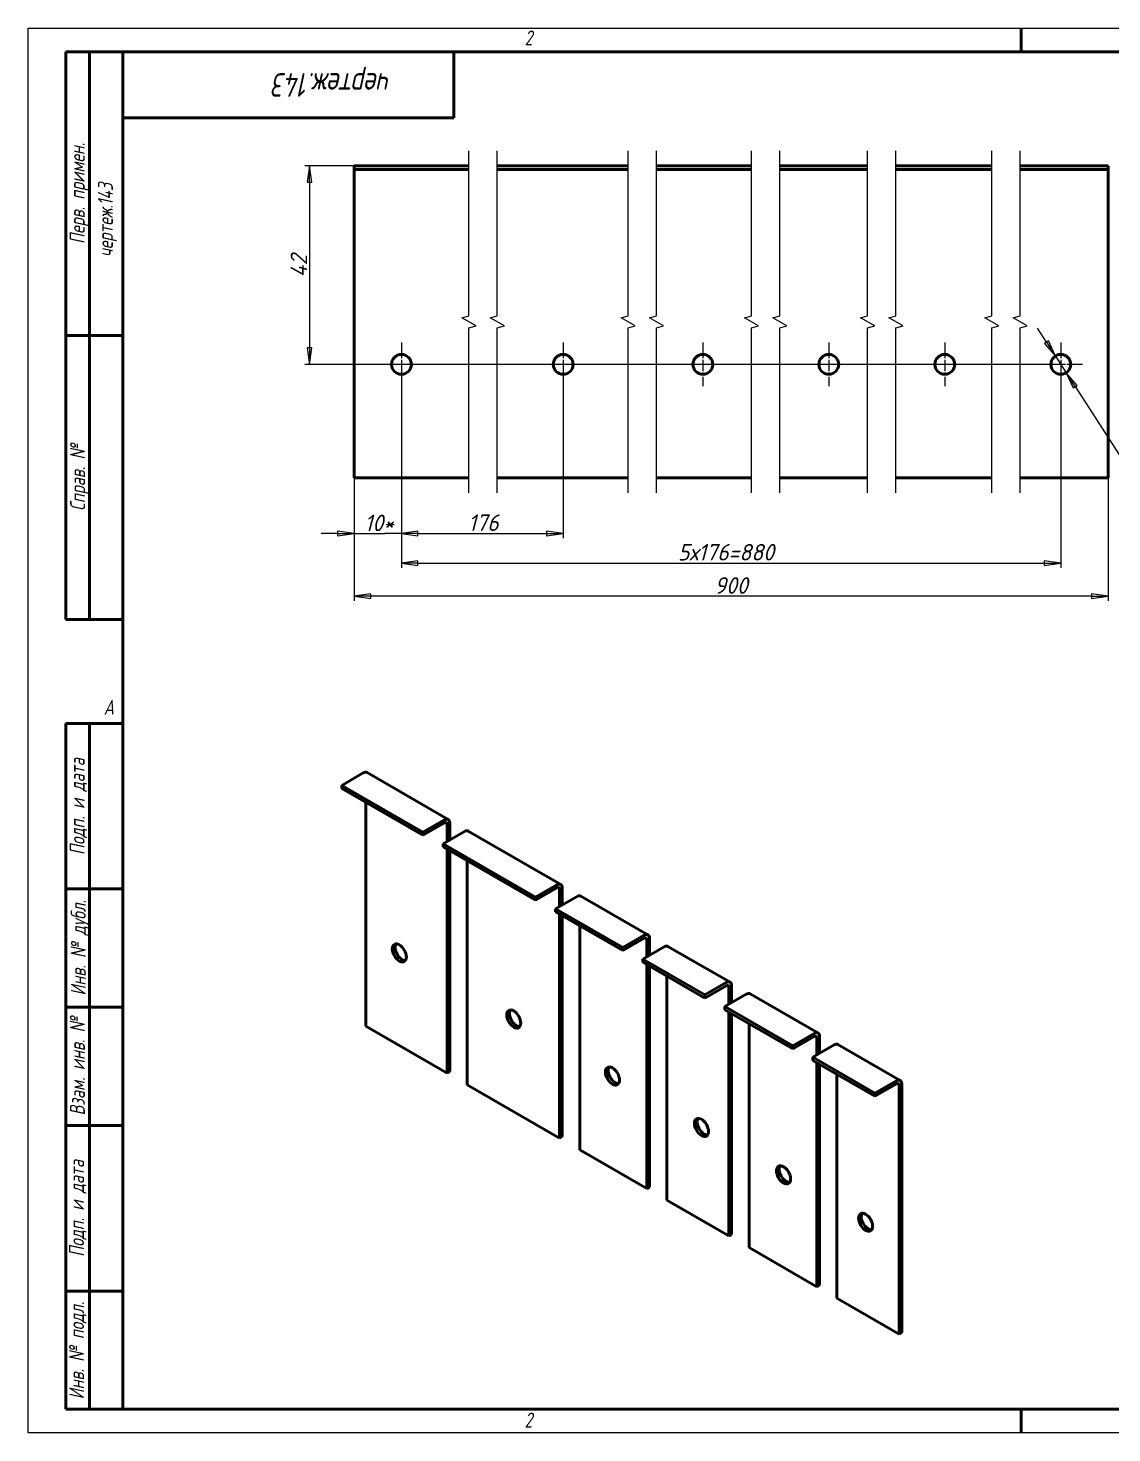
# Model space of a CAD drawing. Header units: millimetres. Extents: x 0 to 420, y 0 to 297.
# Drawn here: x 0 to 229.2, y 0 to 297 of the extents above; entities that cross this region are included whole.
import ezdxf
from ezdxf.enums import TextEntityAlignment as Align

# ---------------------------------------------------------------- set-up
doc = ezdxf.new("R2010")
doc.units = ezdxf.units.MM
doc.linetypes.add('LT_04', pattern=[0.7087, 0.4724, -0.0591, 0.1181, -0.0591])
for name, color, linetype, lineweight in [('Layer_01', 7, 'Continuous', 50), ('Layer_03', 7, 'Continuous', 50), ('Layer_04', 7, 'Continuous', 25), ('Layer_05', 7, 'Continuous', 25), ('Layer_06', 7, 'Continuous', 25), ('Layer_08', 7, 'Continuous', 25), ('Layer_09', 7, 'Continuous', 50)]:
    doc.layers.add(name, color=color, linetype=linetype, lineweight=lineweight)
doc.styles.add('Style_02', font='ariali.ttf', dxfattribs={"width": 0.8})
doc.styles.add('Style_03', font='GOST Common Italic.ttf')
doc.styles.add('Style_06', font='GOST Common Italic.ttf', dxfattribs={"width": 0.8})
doc.styles.add('Style_07', font='GOST Common Italic.ttf', dxfattribs={"width": 0.8})
doc.dimstyles.new('DimStyle_02', dxfattribs={"dimtxt": 3.5, "dimasz": 3.5, "dimexe": 1, "dimexo": 0, "dimgap": 0.5, "dimtad": 1, "dimrnd": 1e-08, "dimtxsty": 'Style_03', "dimblk": 'Filled-1', "dimcen": 2.5, "dimdle": 15, "dimclrd": 256, "dimclre": 256, "dimclrt": 256, "dimazin": 2, "dimtfac": 0.714286, "dimtdec": 3, "dimtmove": 0, "dimatfit": 3, "dimlwd": 25, "dimlwe": 25})
doc.dimstyles.new('DimStyle_06', dxfattribs={"dimtxt": 3.5, "dimasz": 3.5, "dimexe": 1, "dimexo": 0, "dimgap": 0.5, "dimtad": 1, "dimrnd": 1e-08, "dimtxsty": 'Style_03', "dimblk": 'Filled-1', "dimcen": 2.5, "dimdle": 15, "dimclrd": 256, "dimclre": 256, "dimclrt": 256, "dimazin": 2, "dimtfac": 0.714286, "dimtdec": 3, "dimtmove": 0, "dimatfit": 3, "dimlwd": 25, "dimlwe": 25})

# ---------------------------------------------------------------- blocks, each defined once
blk = doc.blocks.new('Block_14')
at = {"layer": 'Layer_03', "lineweight": 25}
for p, q in [((0, 0), (0, 297)), ((0, 297), (420, 297)), ((420, 0), (0, 0))]:
    blk.add_line(p, q, dxfattribs=at)
at = {"layer": 'Layer_03'}
for p, q in [((210, 292), (210, 297)), ((415, 292), (20, 292)), ((20, 292), (20, 5)), ((20, 5), (415, 5)), ((210, 5), (210, 0))]:
    blk.add_line(p, q, dxfattribs=at)
at = {"layer": 'Layer_03', "char_height": 3.17, "attachment_point": 1, "style": 'Style_02'}
for s, insert, width in [('\\fGOST Common|b0|i1;\\H3.1700;2', (105, 296.5), 5.2328), ('\\fGOST Common|b0|i1;\\H3.1700;A', (16, 155), 5.1335), ('\\fGOST Common|b0|i1;\\H3.1700;2', (104.99, 4.3), 5.2328)]:
    blk.add_mtext(s, dxfattribs=dict(at, insert=insert, width=width))
blk = doc.blocks.new('Block_04')
at = {"layer": 'Layer_09'}
for p, q in [((-12, 0), (-12, 145)), ((-12, 145), (0, 145)), ((-7, 145), (-7, 0)), ((-12, 110), (-7, 110)), ((-7, 110), (0, 110)), ((-12, 85), (-7, 85)), ((-7, 85), (0, 85)), ((-12, 60), (-7, 60)), ((-7, 60), (0, 60)), ((-12, 25), (-7, 25)), ((-7, 25), (0, 25)), ((0, 0), (-12, 0))]:
    blk.add_line(p, q, dxfattribs=at)
at = {"layer": 'Layer_06', "char_height": 3.17, "attachment_point": 5, "rotation": 90, "style": 'Style_02'}
for s, insert, width in [('\\fGOST Common|b0|i1;\\H3.1700;Подп. и дата', (-9.37, 127.41), 34.7679), ('\\fGOST Common|b0|i1;\\H3.1700;Инв. № дубл.', (-8.95, 97.55), 24.8438), ('\\fGOST Common|b0|i1;\\H3.1700;Взам. инв. №', (-9.58, 72.53), 24.8669), ('\\fGOST Common|b0|i1;\\H3.1700;Подп. и дата', (-9.5, 42.47), 35.1486), ('\\fGOST Common|b0|i1;\\H3.1700;Инв. № подл.', (-9.5, 12.41), 24.9618)]:
    blk.add_mtext(s, dxfattribs=dict(at, insert=insert, width=width))
at = {"layer": 'Layer_06', "style": 'Style_06', "width": 0.8}
for tag, p in [('Подп._и_дата_2_001', (-3.53, 127.51)), ('Инв._номер_дубликата_001', (-3.41, 97.47)), ('Взамен_инв._номера_001', (-3.46, 72.53)), ('Подп._и_дата_1_001', (-3.42, 42.35)), ('ИНВЕНТАРНЫЙ_НОМЕР_001', (-3.33, 12.68))]:
    blk.add_attdef(tag, text='', height=3.17, rotation=90, dxfattribs=at).set_placement(p, align=Align.MIDDLE_CENTER)
blk = doc.blocks.new('Block_05')
at = {"layer": 'Layer_09'}
for p, q in [((-12, 0), (-12, 120)), ((-12, 120), (0, 120)), ((-7, 0), (-7, 120)), ((-12, 60), (0, 60)), ((0, 0), (-12, 0))]:
    blk.add_line(p, q, dxfattribs=at)
at = {"layer": 'Layer_06', "char_height": 3.17, "attachment_point": 5, "rotation": 90, "style": 'Style_02'}
for s, insert, width in [('\\fGOST Common|b0|i1;\\H3.1700;Перв. примен.', (-9.19, 90.05), 60.0143), ('\\fGOST Common|b0|i1;\\H3.1700;Справ. №', (-9.1, 30), 59.9357)]:
    blk.add_mtext(s, dxfattribs=dict(at, insert=insert, width=width))
at = {"layer": 'Layer_06', "style": 'Style_06', "width": 0.8}
for tag, p in [('Первичная_применяемость_002', (-2.07, 67.52)), ('Первичная_применяемость_001', (-2.07, 67.52)), ('Справочный_номер_001', (-3.55, 30.02))]:
    blk.add_attdef(tag, text='', height=3.17, rotation=90, dxfattribs=at).set_placement(p, align=Align.MIDDLE_CENTER)
blk = doc.blocks.new('Block_06')
at = {"layer": 'Layer_09'}
for p, q in [((0, 0), (70, 0)), ((70, 0), (70, -14)), ((70, -14), (0, -14))]:
    blk.add_line(p, q, dxfattribs=at)
at = {"layer": 'Layer_06', "style": 'Style_07', "width": 0.8}
for tag in ['ОБОЗНАЧЕНИЕ_002', 'ОБОЗНАЧЕНИЕ_001']:
    blk.add_attdef(tag, text='', height=5, rotation=180, dxfattribs=at).set_placement((71.61, -4.53), align=Align.MIDDLE_CENTER)
blk = doc.blocks.new('Filled-1')
at = {"color": 0}
for p, q in [((0, 0), (-1, 0.143)), ((-1, 0.143), (-1, -0.143)), ((-1, 0), (0, 0)), ((-1, -0.143), (0, 0))]:
    blk.add_line(p, q, dxfattribs=at)
at = {"color": 0, "flags": 128}
blk.add_lwpolyline([(-1, -0.143), (0, 0), (-1, 0.143), (-1, -0.143)], dxfattribs=at)
at = {"color": 0}
blk.add_solid([(-1, -0.143), (0, 0), (-1, 0.143), (-1, -0.143)], dxfattribs=at)
blk = doc.blocks.new('*D14')
at = {"layer": 'Defpoints', "color": 0, "linetype": 'Continuous'}
for p in [(68.95, 267.91), (59.51, 225.91), (218.38, 225.91)]:
    blk.add_point(p, dxfattribs=at)
at = {"layer": 'Layer_08', "linetype": 'Continuous', "lineweight": 25}
for p, q in [((68.95, 267.91), (58.51, 267.91)), ((59.51, 264.41), (59.51, 229.41)), ((218.38, 225.91), (58.51, 225.91))]:
    blk.add_line(p, q, dxfattribs=at)
at = {"layer": 'Layer_08', "linetype": 'Continuous', "lineweight": 25, "xscale": 3.5, "yscale": 3.5, "zscale": 3.5}
for p, rotation in [((59.51, 267.91), 90), ((59.51, 225.91), 270)]:
    blk.add_blockref('Filled-1', p, dxfattribs=dict(at, rotation=rotation))
at = {"layer": 'Layer_08', "linetype": 'Continuous', "lineweight": 25, "insert": (55.51, 244.31), "char_height": 3.5, "attachment_point": 1, "rotation": 90, "style": 'Style_03'}
blk.add_mtext('\\A1;42', dxfattribs=at)
blk = doc.blocks.new('*D15')
at = {"layer": 'Defpoints', "color": 0, "linetype": 'Continuous'}
for p in [(68.95, 201.91), (228.38, 201.91), (68.95, 176.91)]:
    blk.add_point(p, dxfattribs=at)
at = {"layer": 'Layer_08', "linetype": 'Continuous', "lineweight": 25}
for p, q in [((68.95, 201.91), (68.95, 175.91)), ((228.38, 201.91), (228.38, 175.91)), ((224.88, 176.91), (72.45, 176.91))]:
    blk.add_line(p, q, dxfattribs=at)
at = {"layer": 'Layer_08', "linetype": 'Continuous', "lineweight": 25, "xscale": 3.5, "yscale": 3.5, "zscale": 3.5, "rotation": 180}
blk.add_blockref('Filled-1', (68.95, 176.91), dxfattribs=at)
at = {"layer": 'Layer_08', "linetype": 'Continuous', "lineweight": 25, "xscale": 3.5, "yscale": 3.5, "zscale": 3.5}
blk.add_blockref('Filled-1', (228.38, 176.91), dxfattribs=at)
at = {"layer": 'Layer_08', "linetype": 'Continuous', "lineweight": 25, "insert": (145.13, 180.91), "char_height": 3.5, "attachment_point": 1, "style": 'Style_03'}
blk.add_mtext('\\A1;900', dxfattribs=at)
blk = doc.blocks.new('*D16')
at = {"layer": 'Defpoints', "color": 0, "linetype": 'Continuous'}
for p in [(217.24, 227.67), (219.52, 224.14)]:
    blk.add_point(p, dxfattribs=at)
at = {"layer": 'Layer_08', "linetype": 'Continuous', "lineweight": 25}
for p, q in [((215.34, 230.61), (213.44, 233.55)), ((217.24, 227.67), (219.52, 224.14)), ((221.42, 221.2), (231.44, 205.72)), ((231.44, 205.72), (234.94, 205.72))]:
    blk.add_line(p, q, dxfattribs=at)
at = {"layer": 'Layer_08', "linetype": 'Continuous', "lineweight": 25, "xscale": 3.5, "yscale": 3.5, "zscale": 3.5}
for p, rotation in [((217.24, 227.67), 302.8851218137901), ((219.52, 224.14), 122.8851218137901)]:
    blk.add_blockref('Filled-1', p, dxfattribs=dict(at, rotation=rotation))
at = {"layer": 'Layer_08', "linetype": 'Continuous', "lineweight": 25, "insert": (235.44, 210.75), "char_height": 3.5, "attachment_point": 1, "style": 'Style_03'}
blk.add_mtext('\\A1;\\fGOST Common|b0|i1;\ue90d4,2\\P\\fGOST Common|b0|i1;6 отв.', dxfattribs=at)
blk = doc.blocks.new('*D22')
at = {"layer": 'Defpoints', "color": 0, "linetype": 'Continuous'}
for p in [(78.95, 225.91), (68.95, 201.91), (78.95, 190.14)]:
    blk.add_point(p, dxfattribs=at)
at = {"layer": 'Layer_08', "linetype": 'Continuous', "lineweight": 25}
for p, q in [((78.95, 225.91), (78.95, 189.14)), ((68.95, 201.91), (68.95, 189.14)), ((65.45, 190.14), (61.95, 190.14)), ((68.95, 190.14), (72.45, 190.14)), ((72.45, 190.14), (75.45, 190.14)), ((78.95, 190.14), (75.45, 190.14)), ((82.45, 190.14), (85.95, 190.14))]:
    blk.add_line(p, q, dxfattribs=at)
at = {"layer": 'Layer_08', "linetype": 'Continuous', "lineweight": 25, "xscale": 3.5, "yscale": 3.5, "zscale": 3.5}
blk.add_blockref('Filled-1', (68.95, 190.14), dxfattribs=at)
at = {"layer": 'Layer_08', "linetype": 'Continuous', "lineweight": 25, "xscale": 3.5, "yscale": 3.5, "zscale": 3.5, "rotation": 180}
blk.add_blockref('Filled-1', (78.95, 190.14), dxfattribs=at)
at = {"layer": 'Layer_08', "linetype": 'Continuous', "lineweight": 25, "insert": (71.12, 194.14), "char_height": 3.5, "attachment_point": 1, "style": 'Style_03'}
blk.add_mtext('\\A1;\\fGOST Common|b0|i1;10*', dxfattribs=at)
blk = doc.blocks.new('*D23')
at = {"layer": 'Defpoints', "color": 0, "linetype": 'Continuous'}
for p in [(78.95, 225.91), (113.16, 225.91), (113.16, 190.14)]:
    blk.add_point(p, dxfattribs=at)
at = {"layer": 'Layer_08', "linetype": 'Continuous', "lineweight": 25}
for p, q in [((78.95, 225.91), (78.95, 189.14)), ((113.16, 225.91), (113.16, 189.14)), ((82.45, 190.14), (109.66, 190.14))]:
    blk.add_line(p, q, dxfattribs=at)
at = {"layer": 'Layer_08', "linetype": 'Continuous', "lineweight": 25, "xscale": 3.5, "yscale": 3.5, "zscale": 3.5, "rotation": 180}
blk.add_blockref('Filled-1', (78.95, 190.14), dxfattribs=at)
at = {"layer": 'Layer_08', "linetype": 'Continuous', "lineweight": 25, "xscale": 3.5, "yscale": 3.5, "zscale": 3.5}
blk.add_blockref('Filled-1', (113.16, 190.14), dxfattribs=at)
at = {"layer": 'Layer_08', "linetype": 'Continuous', "lineweight": 25, "insert": (93.07, 194.19), "char_height": 3.5, "attachment_point": 1, "style": 'Style_03'}
blk.add_mtext('\\A1;176', dxfattribs=at)
blk = doc.blocks.new('*D24')
at = {"layer": 'Defpoints', "color": 0, "linetype": 'Continuous'}
for p in [(78.95, 225.91), (218.38, 225.91), (218.38, 183.89)]:
    blk.add_point(p, dxfattribs=at)
at = {"layer": 'Layer_08', "linetype": 'Continuous', "lineweight": 25}
for p, q in [((78.95, 225.91), (78.95, 182.89)), ((218.38, 225.91), (218.38, 182.89)), ((82.45, 183.89), (214.88, 183.89))]:
    blk.add_line(p, q, dxfattribs=at)
at = {"layer": 'Layer_08', "linetype": 'Continuous', "lineweight": 25, "xscale": 3.5, "yscale": 3.5, "zscale": 3.5, "rotation": 180}
blk.add_blockref('Filled-1', (78.95, 183.89), dxfattribs=at)
at = {"layer": 'Layer_08', "linetype": 'Continuous', "lineweight": 25, "xscale": 3.5, "yscale": 3.5, "zscale": 3.5}
blk.add_blockref('Filled-1', (218.38, 183.89), dxfattribs=at)
at = {"layer": 'Layer_08', "linetype": 'Continuous', "lineweight": 25, "insert": (137.41, 187.94), "char_height": 3.5, "attachment_point": 1, "style": 'Style_03'}
blk.add_mtext('\\A1;\\fGOST Common|b0|i1;5х176=880', dxfattribs=at)

msp = doc.modelspace()

# ---------------------------------------------------------------- linework, layer by layer
at = {"layer": 'Layer_01'}
for p, q in [((68.9512, 267.1069), (68.9512, 267.9069)), ((93.2206, 267.9069), (68.9512, 267.9069)), ((126.8886, 267.9069), (99.2206, 267.9069)), ((152.9627, 267.9069), (132.8886, 267.9069)), ((177.5232, 267.9069), (158.9627, 267.9069)), ((203.7884, 267.9069), (183.5232, 267.9069)), ((228.3832, 267.9069), (209.7884, 267.9069)), ((228.3832, 267.1069), (228.3832, 267.9069)), ((93.2206, 267.1069), (68.9512, 267.1069)), ((68.9512, 266.3069), (68.9512, 267.1069)), ((68.9512, 201.9069), (68.9512, 266.3069)), ((126.8886, 267.1069), (99.2206, 267.1069)), ((152.9627, 267.1069), (132.8886, 267.1069)), ((177.5232, 267.1069), (158.9627, 267.1069)), ((203.7884, 267.1069), (183.5232, 267.1069)), ((228.3832, 267.1069), (209.7884, 267.1069)), ((228.3832, 266.3069), (228.3832, 267.1069)), ((228.3832, 266.3069), (228.3832, 201.9069)), ((93.2206, 201.9069), (68.9512, 201.9069)), ((126.8886, 201.9069), (99.2206, 201.9069)), ((152.9627, 201.9069), (132.8886, 201.9069)), ((177.5232, 201.9069), (158.9627, 201.9069)), ((203.7884, 201.9069), (183.5232, 201.9069)), ((228.3832, 201.9069), (209.7884, 201.9069)), ((71.6695, 139.5979), (88.8306, 129.69)), ((66.344, 136.9059), (70.8695, 139.5187)), ((66.344, 136.2527), (66.344, 136.9059)), ((83.5051, 126.9979), (66.344, 136.9059)), ((83.5051, 126.3447), (66.344, 136.2527)), ((71.4352, 85.9565), (71.4352, 133.3133)), ((88.0306, 129.6107), (83.5051, 126.9979)), ((83.5051, 126.3447), (88.0306, 128.9575)), ((88.5963, 128.6309), (88.5963, 125.0383)), ((89.162, 125.3649), (89.162, 128.9575)), ((83.5051, 126.9979), (83.5051, 126.3447)), ((87.7478, 124.5484), (92.2732, 127.1612)), ((93.0732, 127.2405), (112.6375, 115.945)), ((107.312, 113.253), (87.7478, 124.5484)), ((87.7478, 123.8952), (87.7478, 124.5484)), ((107.312, 112.5998), (87.7478, 123.8952)), ((88.5963, 123.4054), (88.5963, 76.0486)), ((89.162, 76.3751), (89.162, 123.0788)), ((92.8389, 73.5991), (92.8389, 120.9559)), ((111.8375, 115.8658), (107.312, 113.253)), ((107.312, 112.5998), (111.8375, 115.2126)), ((107.312, 113.253), (107.312, 112.5998)), ((111.5547, 110.8035), (116.0801, 113.4163)), ((112.4032, 114.886), (112.4032, 111.2934)), ((112.9689, 111.62), (112.9689, 115.2126)), ((116.8801, 113.4956), (131.0746, 105.3004)), ((111.5547, 110.1503), (111.5547, 110.8035)), ((125.7492, 102.6083), (111.5547, 110.8035)), ((125.7492, 101.9551), (111.5547, 110.1503)), ((112.4032, 109.6604), (112.4032, 62.3036)), ((112.9689, 62.6302), (112.9689, 109.3338)), ((116.6458, 59.8541), (116.6458, 107.2109)), ((130.2746, 105.2211), (125.7492, 102.6083)), ((125.7492, 101.9551), (130.2746, 104.5679)), ((130.8403, 104.2413), (130.8403, 100.6487)), ((131.406, 100.9753), (131.406, 104.5679)), ((125.7492, 102.6083), (125.7492, 101.9551)), ((129.9918, 100.1588), (134.5173, 102.7716)), ((135.3173, 102.8509), (148.4415, 95.2736)), ((129.9918, 99.5056), (129.9918, 100.1588)), ((143.116, 92.5816), (129.9918, 100.1588)), ((143.116, 91.9284), (129.9918, 99.5056)), ((130.8403, 99.0157), (130.8403, 51.6589)), ((131.406, 51.9855), (131.406, 98.6891)), ((135.083, 49.2094), (135.083, 96.5663)), ((147.6415, 95.1943), (143.116, 92.5816)), ((143.116, 91.9284), (147.6415, 94.5411)), ((143.116, 92.5816), (143.116, 91.9284)), ((147.3587, 90.1321), (151.8842, 92.7449)), ((148.2072, 94.2145), (148.2072, 90.622)), ((148.7729, 90.9486), (148.7729, 94.5411)), ((152.6842, 92.8241), (167.0139, 84.5508)), ((161.6884, 81.8588), (147.3587, 90.1321)), ((147.3587, 89.4789), (147.3587, 90.1321)), ((161.6884, 81.2056), (147.3587, 89.4789)), ((148.2072, 88.989), (148.2072, 41.6322)), ((148.7729, 41.9588), (148.7729, 88.6624)), ((152.4498, 39.1827), (152.4498, 86.5395)), ((88.5963, 76.0486), (71.4352, 85.9565)), ((166.2139, 84.4716), (161.6884, 81.8588)), ((161.6884, 81.2056), (166.2139, 83.8184)), ((166.7796, 83.4918), (166.7796, 79.8992)), ((167.3452, 80.2258), (167.3452, 83.8184)), ((161.6884, 81.8588), (161.6884, 81.2056)), ((165.931, 79.4093), (170.4565, 82.0221)), ((171.2565, 82.1014), (184.405, 74.5101)), ((165.931, 78.7561), (165.931, 79.4093)), ((179.0795, 71.818), (165.931, 79.4093)), ((179.0795, 71.1648), (165.931, 78.7561)), ((166.7796, 78.2662), (166.7796, 30.9094)), ((167.3452, 31.236), (167.3452, 77.9396)), ((88.5963, 76.0486), (89.162, 76.3751)), ((171.0222, 28.4599), (171.0222, 75.8167)), ((183.605, 74.4308), (179.0795, 71.818)), ((112.4032, 62.3036), (92.8389, 73.5991)), ((183.605, 73.7776), (179.0795, 71.1648)), ((179.0795, 71.1648), (179.0795, 71.818)), ((184.1707, 73.451), (184.1707, 20.8686)), ((184.7364, 73.7776), (184.7364, 21.1952)), ((112.4032, 62.3036), (112.9689, 62.6302)), ((130.8403, 51.6589), (116.6458, 59.8541)), ((130.8403, 51.6589), (131.406, 51.9855)), ((148.2072, 41.6322), (135.083, 49.2094)), ((148.2072, 41.6322), (148.7729, 41.9588)), ((166.7796, 30.9094), (152.4498, 39.1827)), ((166.7796, 30.9094), (167.3452, 31.236)), ((184.1707, 20.8686), (171.0222, 28.4599)), ((184.7364, 21.1952), (184.1707, 20.8686))]:
    msp.add_line(p, q, dxfattribs=at)
for centre in [(78.9512, 225.9069), (113.1604, 225.9069), (142.6964, 225.9069), (169.3116, 225.9069), (193.8474, 225.9069), (218.3832, 225.9069)]:
    msp.add_circle(centre, 2.1, dxfattribs=at)
for centre, major_axis, start_param, end_param in [((70.8695, 138.2123), (0.8, 1.3856), 0, 0.78539816), ((88.0306, 128.3043), (0.8, 1.3856), 5.49778714, 7.06858347), ((88.0306, 128.3043), (0.4, 0.6928), 5.49778714, 7.06858347), ((92.2732, 125.8548), (0.8, 1.3856), 0, 0.78539816), ((111.8375, 114.5594), (0.8, 1.3856), 5.49778714, 7.06858347), ((111.8375, 114.5594), (0.4, 0.6928), 5.49778714, 7.06858347), ((116.0801, 112.1099), (0.8, 1.3856), 0, 0.78539816), ((130.2746, 103.9147), (0.8, 1.3856), 5.49778714, 7.06858347), ((130.2746, 103.9147), (0.4, 0.6928), 5.49778714, 7.06858347), ((79.072, 101.7965), (-1.05, 1.8187), 0.27274296, 2.8688497), ((134.5173, 101.4652), (0.8, 1.3856), 0, 0.78539816), ((147.6415, 93.8879), (0.8, 1.3856), 5.49778714, 7.06858347), ((147.6415, 93.8879), (0.4, 0.6928), 5.49778714, 7.06858347), ((151.8842, 91.4385), (0.8, 1.3856), 0, 0.78539816), ((103.2615, 87.8307), (-1.05, 1.8187), 0.27274296, 2.8688497), ((166.2139, 83.1652), (0.8, 1.3856), 5.49778714, 7.06858347), ((166.2139, 83.1652), (0.4, 0.6928), 5.49778714, 7.06858347), ((170.4565, 80.7157), (0.8, 1.3856), 0, 0.78539816), ((124.1466, 75.7727), (-1.05, 1.8187), 0.27274296, 2.8688497), ((183.605, 73.1244), (0.8, 1.3856), 5.49778714, 7.06858347), ((183.605, 73.1244), (0.4, 0.6928), 5.49778714, 7.06858347), ((142.9664, 64.907), (-1.05, 1.8187), 0.27274296, 2.8688497), ((160.3159, 54.8903), (-1.05, 1.8187), 0.27274296, 2.8688497), ((177.6653, 44.8736), (-1.05, 1.8187), 0.27274296, 2.8688497)]:
    msp.add_ellipse(centre, major_axis=major_axis, ratio=0.57735027, start_param=start_param, end_param=end_param, dxfattribs=at)
for centre in [(78.5063, 101.4699), (102.6959, 87.5041), (123.581, 75.4461), (142.4008, 64.5804), (159.7502, 54.5637), (177.0996, 44.547)]:
    msp.add_ellipse(centre, major_axis=(-1.05, 1.8187), ratio=0.57735027, dxfattribs=at)
at = {"layer": 'Layer_04', "flags": 128}
for points in [[(93.2206, 198.7319), (93.2206, 233.6389), (94.7206, 234.0409), (91.7206, 235.7729), (93.2206, 236.1748), (93.2206, 271.0819)], [(99.2206, 198.7319), (99.2206, 233.6389), (100.7206, 234.0409), (97.7206, 235.7729), (99.2206, 236.1748), (99.2206, 271.0819)], [(126.8886, 198.7319), (126.8886, 233.6389), (128.3886, 234.0409), (125.3886, 235.7729), (126.8886, 236.1748), (126.8886, 271.0819)], [(132.8886, 198.7319), (132.8886, 233.6389), (134.3886, 234.0409), (131.3886, 235.7729), (132.8886, 236.1748), (132.8886, 271.0819)], [(152.9627, 198.7319), (152.9627, 233.6389), (154.4627, 234.0409), (151.4627, 235.7729), (152.9627, 236.1748), (152.9627, 271.0819)], [(158.9627, 198.7319), (158.9627, 233.6389), (160.4627, 234.0409), (157.4627, 235.7729), (158.9627, 236.1748), (158.9627, 271.0819)], [(177.5232, 198.7319), (177.5232, 233.6389), (179.0232, 234.0409), (176.0232, 235.7729), (177.5232, 236.1748), (177.5232, 271.0819)], [(183.5232, 198.7319), (183.5232, 233.6389), (185.0232, 234.0409), (182.0232, 235.7729), (183.5232, 236.1748), (183.5232, 271.0819)], [(203.7884, 198.7319), (203.7884, 233.6389), (205.2884, 234.0409), (202.2884, 235.7729), (203.7884, 236.1748), (203.7884, 271.0819)], [(209.7884, 198.7319), (209.7884, 233.6389), (211.2884, 234.0409), (208.2884, 235.7729), (209.7884, 236.1748), (209.7884, 271.0819)]]:
    msp.add_lwpolyline(points, dxfattribs=at)
at = {"layer": 'Layer_05', "linetype": 'LT_04', "ltscale": 5.110733}
for p, q in [((78.9512, 230.5069), (78.9512, 221.3069)), ((113.1604, 230.5069), (113.1604, 221.3069)), ((142.6964, 230.5069), (142.6964, 221.3069)), ((169.3116, 230.5069), (169.3116, 221.3069)), ((193.8474, 230.5069), (193.8474, 221.3069)), ((218.3832, 230.5069), (218.3832, 221.3069)), ((83.5512, 225.9069), (74.3512, 225.9069)), ((117.7604, 225.9069), (108.5604, 225.9069)), ((147.2964, 225.9069), (138.0964, 225.9069)), ((173.9116, 225.9069), (164.7116, 225.9069)), ((198.4474, 225.9069), (189.2474, 225.9069)), ((222.9832, 225.9069), (213.7832, 225.9069))]:
    msp.add_line(p, q, dxfattribs=at)

# ---------------------------------------------------------------- block references
for name, p in [('Block_14', (0, 0)), ('Block_04', (20, 5))]:
    msp.add_blockref(name, p)
ref = msp.add_blockref('Block_05', (20, 172))
ref.add_attrib('Первичная_применяемость_001', 'чертеж.143', (17.9345, 248.6011), dxfattribs={"layer": 'Layer_06', "height": 3.17, "rotation": 90, "style": 'Style_06', "width": 0.8})
ref = msp.add_blockref('Block_06', (20, 292))
ref.add_attrib('ОБОЗНАЧЕНИЕ_001', 'чертеж.143', (76.7027, 287.5002), dxfattribs={"layer": 'Layer_06', "height": 5, "rotation": 180, "style": 'Style_07', "width": 0.8})

# ---------------------------------------------------------------- dimensions: what is measured, and where the dimension line sits
at = {"layer": 'Layer_08', "linetype": 'Continuous', "lineweight": 25}
for base, p1, p2, angle, text, override, picture, middle in [((59.5071, 225.9069), (68.9512, 267.9069), (218.3832, 225.9069), 90, '42', {"dimgap": 0.5, "dimdec": 2, "dimtol": 0, "dimlim": 0, "dimtp": 0, "dimtm": 0, "dimtdec": 3, "dimtofl": 0, "dimatfit": 1}, '*D14', (59.5071, 246.9069)), ((113.1604, 190.1424), (78.9512, 225.9069), (113.1604, 225.9069), 180, '176', {"dimgap": 0.5, "dimdec": 2, "dimlfac": 5.144812, "dimtol": 0, "dimlim": 0, "dimtp": 0, "dimtm": 0, "dimtdec": 3, "dimtofl": 0, "dimatfit": 1}, '*D23', (96.0558, 190.1424)), ((218.3832, 183.8925), (78.9512, 225.9069), (218.3832, 225.9069), 180, '\\fGOST Common|b0|i1;5х176=880', {"dimgap": 0.5, "dimdec": 2, "dimlfac": 6.311318, "dimtol": 0, "dimlim": 0, "dimtp": 0, "dimtm": 0, "dimtdec": 3, "dimtofl": 0, "dimatfit": 1}, '*D24', (148.6672, 183.8925)), ((68.9512, 176.9069), (228.3832, 201.9069), (68.9512, 201.9069), 180, '900', {"dimgap": 0.5, "dimdec": 2, "dimlfac": 5.645038, "dimtol": 0, "dimlim": 0, "dimtp": 0, "dimtm": 0, "dimtdec": 3, "dimtofl": 0, "dimatfit": 1}, '*D15', (148.6672, 176.9069))]:
    dim = msp.add_linear_dim(base=base, p1=p1, p2=p2, angle=angle, text=text, dimstyle='DimStyle_06', override=override, dxfattribs=at)
    dim.commit()
    dim.dimension.update_dxf_attribs({"geometry": picture, "text_midpoint": middle, "dimtype": 160})
dim = msp.add_diameter_dim_2p(p1=(217.243, 227.6704), p2=(219.5234, 224.1434), text='\\fGOST Common|b0|i1;\ue90d4,2\\P\\fGOST Common|b0|i1;6 отв.', dimstyle='DimStyle_02', override={"dimgap": 0.5, "dimtad": 0, "dimtih": 1, "dimtoh": 1, "dimdec": 2, "dimtol": 0, "dimlim": 0, "dimtp": 0, "dimtm": 0, "dimtdec": 3, "dimatfit": 2, "dimtvp": 0}, dxfattribs=at)
dim.commit()
dim.dimension.update_dxf_attribs({"geometry": '*D16', "text_midpoint": (241.6313, 205.7188), "dimtype": 163})
dim = msp.add_linear_dim(base=(78.9512, 190.1424), p1=(68.9512, 201.9069), p2=(78.9512, 225.9069), text='\\fGOST Common|b0|i1;<>*', dimstyle='DimStyle_06', override={"dimgap": 0.5, "dimdec": 2, "dimtol": 0, "dimlim": 0, "dimtp": 0, "dimtm": 0, "dimtdec": 3, "dimtofl": 0}, dxfattribs=at)
dim.commit()
dim.dimension.update_dxf_attribs({"geometry": '*D22', "text_midpoint": (73.9512, 190.1424), "dimtype": 160})

doc.saveas('drawing.dxf')
